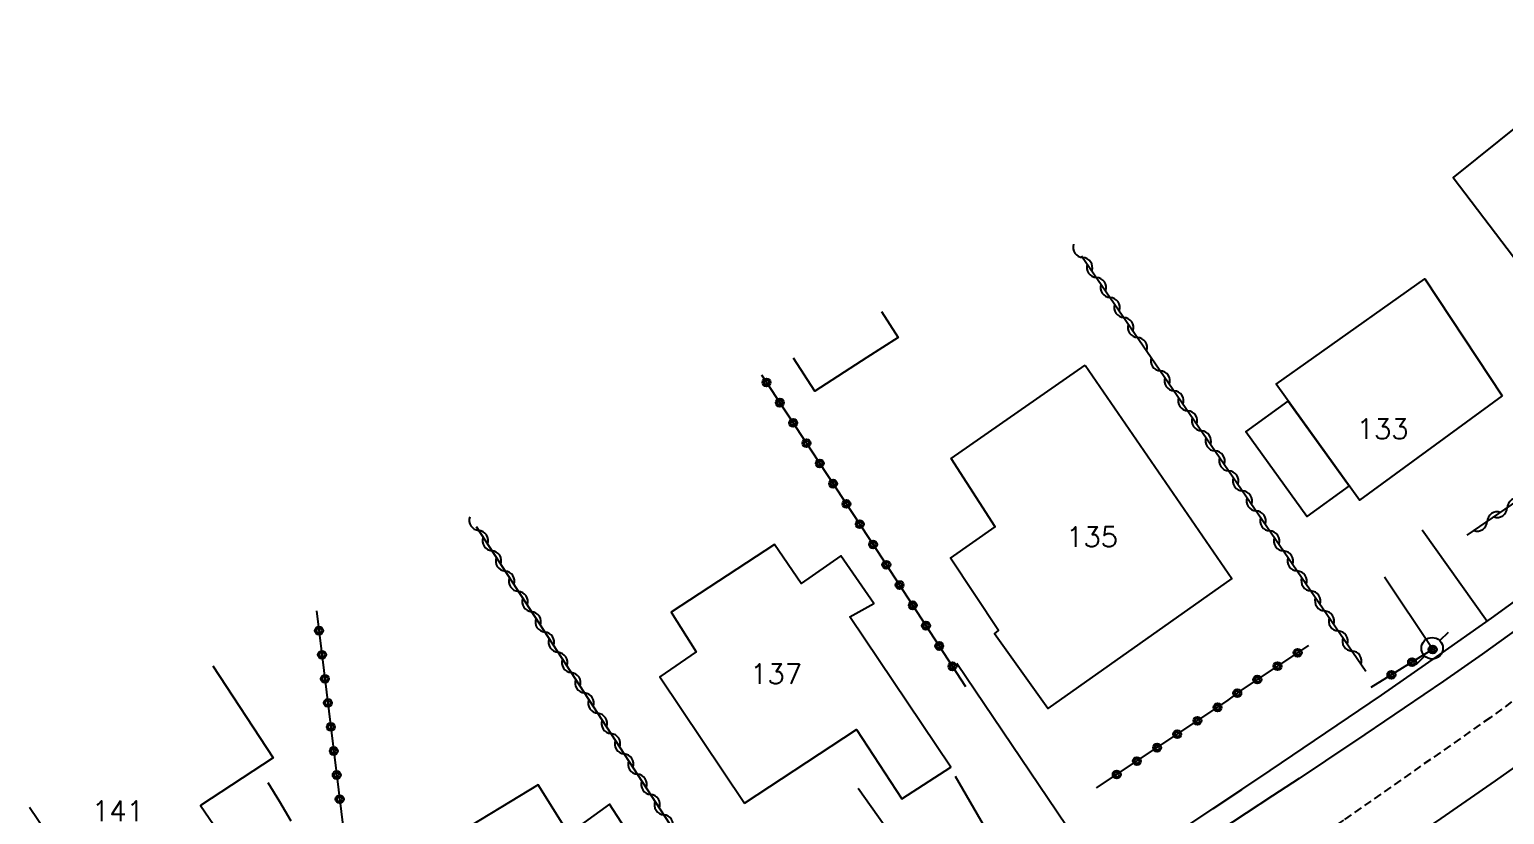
# Model space of a CAD drawing. Header units: millimetres. Extents: x 137000 to 138000, y 152000 to 153001.
# Drawn here: x 137173.8 to 137265.1, y 152642.7 to 152691.3 of the extents above; entities that cross this region are included whole.
import ezdxf
from ezdxf.enums import TextEntityAlignment as Align

# ---------------------------------------------------------------- set-up
doc = ezdxf.new("R2010")
doc.units = ezdxf.units.MM
doc.linetypes.add('DASHED', pattern=[0.75, 0.5, -0.25])
doc.layers.get('0').update_dxf_attribs({"linetype": 'CONTINUOUS'})
for name, color, linetype in [('W0001', 6, 'DASHED'), ('W0008', 7, 'CONTINUOUS'), ('W0014', 7, 'CONTINUOUS'), ('W0017', 7, 'CONTINUOUS'), ('W0101', 7, 'CONTINUOUS'), ('W0104', 1, 'CONTINUOUS'), ('W0310', 3, 'CONTINUOUS'), ('W0323', 7, 'CONTINUOUS'), ('W0473', 7, 'CONTINUOUS'), ('W0991', 7, 'CONTINUOUS')]:
    doc.layers.add(name, color=color, linetype=linetype)
doc.styles.get("Standard").update_dxf_attribs({"font": 'romans.shx', "width": 0.85})

# ---------------------------------------------------------------- blocks, each defined once
blk = doc.blocks.new('T473')
for p, q in [((0.500001, 0.500001), (1.000002, 1.000002)), ((-0.166667, 0.166667), (0.166667, -0.166667)), ((-0.166667, -0.166667), (0.166667, 0.166667)), ((-1.000002, -1.000002), (-0.500001, -0.500001))]:
    blk.add_line(p, q)
blk.add_ellipse((0, 0), major_axis=(0.471405, 0.471405), ratio=1, start_param=5.497787144, end_param=11.780972451)
blk = doc.blocks.new('t323o')
at = {"color": 0, "linetype": 'Continuous'}
for radius in [0.25, 0.15]:
    blk.add_circle((0, 0), radius, dxfattribs=at)
blk = doc.blocks.new('t310o')
at = {"color": 0, "linetype": 'Continuous'}
for centre, start, end in [((-0.5, 0.375), 216.8699, 323.1304), ((0.5, -0.375), 36.8699, 143.1303)]:
    blk.add_arc(centre, 0.625, start, end, dxfattribs=at)

msp = doc.modelspace()

# ---------------------------------------------------------------- linework, layer by layer
at = {"layer": 'W0001'}
msp.add_lwpolyline([(137293.209, 152671), (137286.047, 152665.312), (137278.842, 152659.678), (137271.566, 152654.133), (137264.194, 152648.717), (137255.108, 152642.369), (137245.879, 152636.229), (137236.595, 152630.176), (137227.338, 152624.091), (137222.293, 152620.744), (137217.244, 152617.402), (137212.192, 152614.065), (137207.139, 152610.73)], dxfattribs=at)
at = {"layer": 'W0008'}
msp.add_lwpolyline([(137227.507, 152620.046), (137233.098, 152623.757), (137238.676, 152627.487), (137244.249, 152631.226), (137249.824, 152634.961), (137253.51, 152637.409), (137257.203, 152639.845), (137260.885, 152642.3), (137264.534, 152644.803), (137268.186, 152647.385), (137271.809, 152650.008), (137275.411, 152652.659), (137279, 152655.328), (137282.016, 152657.591), (137285.02, 152659.87), (137288.007, 152662.17), (137290.975, 152664.496), (137292.994, 152666.105), (137295.002, 152667.727), (137297.002, 152669.359), (137298.996, 152671)], dxfattribs=at)
at = {"layer": 'W0014'}
for points in [[(137245.287, 152641.932), (137247.058, 152643.098), (137248.824, 152644.269), (137250.585, 152645.449), (137254.03, 152647.776), (137257.465, 152650.117), (137260.883, 152652.483), (137264.279, 152654.881), (137266.384, 152656.403)], [(137265.908, 152654.23), (137263.708, 152652.652), (137261.299, 152650.972), (137258.872, 152649.318), (137256.435, 152647.68), (137253.994, 152646.047), (137252.363, 152644.961), (137250.729, 152643.881), (137249.092, 152642.804), (137247.453, 152641.731)]]:
    msp.add_lwpolyline(points, dxfattribs=at)
at = {"layer": 'W0017'}
for points in [[(137259.986, 152660.343), (137264.008, 152654.687)], [(137260.647, 152652.945), (137257.652, 152657.403)], [(137240.229, 152638.676), (137231.189, 152652.066)], [(137236.324, 152636.065), (137231.111, 152645.077)], [(137188.546, 152644.712), (137189.27, 152643.53), (137189.961, 152642.329)], [(137225.076, 152644.348), (137232.664, 152633.652)]]:
    msp.add_lwpolyline(points, dxfattribs=at)
at = {"layer": 'W0101'}
for points in [[(137267.151, 152675.255), (137272.292, 152679.384), (137274.788, 152676.211), (137281.153, 152681.265), (137273.313, 152691.294), (137261.913, 152682.129)], [(137239.136, 152670.523), (137248.205, 152657.327), (137236.808, 152649.291), (137233.516, 152653.915), (137233.769, 152654.113), (137230.802, 152658.593), (137233.552, 152660.516), (137230.838, 152664.751)], [(137218.047, 152643.422), (137224.982, 152647.985), (137227.773, 152643.689), (137230.806, 152645.655), (137224.57, 152654.951), (137226.04, 152655.782), (137223.998, 152658.729), (137221.545, 152657.019), (137219.9, 152659.435), (137213.506, 152655.244), (137215.058, 152652.791), (137212.806, 152651.25)], [(137202.765, 152627.219), (137208.972, 152631.32), (137206.86, 152634.312), (137209.891, 152636.239), (137210.12, 152635.688), (137213.291, 152637.8), (137209.687, 152643.373), (137207.144, 152641.531), (137207.161, 152641.532), (137205.269, 152644.573), (137199.975, 152641.34), (137203.492, 152636.035), (137199.549, 152633.484), (137200.837, 152631.405), (137200.212, 152631.032)]]:
    msp.add_lwpolyline(points, close=True, dxfattribs=at)
for points in [[(137253.277, 152671), (137260.15, 152675.877), (137263.369, 152671)], [(137264.936, 152668.625), (137256.106, 152662.172), (137250.945, 152669.345), (137253.277, 152671)], [(137263.369, 152671), (137264.936, 152668.625)], [(137185.145, 152651.924), (137188.865, 152646.236), (137184.372, 152643.276), (137189.507, 152635.787), (137182.181, 152630.748), (137173.791, 152643.17)]]:
    msp.add_lwpolyline(points, dxfattribs=at)
at = {"layer": 'W0104'}
for points in [[(137226.525, 152673.852), (137227.559, 152672.245), (137225.623, 152671)], [(137225.623, 152671), (137222.393, 152668.922), (137221.078, 152670.966)]]:
    msp.add_lwpolyline(points, dxfattribs=at)
msp.add_lwpolyline([(137251.698, 152668.296), (137255.466, 152663.062), (137252.841, 152661.172), (137249.073, 152666.406)], close=True, dxfattribs=at)
at = {"layer": 'W0310'}
for points in [[(137238.91, 152677.289), (137243.214, 152671)], [(137243.214, 152671), (137256.489, 152651.605)], [(137262.767, 152660.011), (137272.634, 152666.744)], [(137201.427, 152660.553), (137220.072, 152631.922), (137229.571, 152637.726)]]:
    msp.add_lwpolyline(points, dxfattribs=at)
at = {"layer": 'W0323'}
for points in [[(137219.104, 152669.92), (137226.237, 152659.078), (137231.731, 152650.637)], [(137191.561, 152655.325), (137193.534, 152639.212)], [(137239.833, 152644.369), (137247.892, 152649.737), (137248.738, 152650.379), (137252.966, 152653.192)], [(137260.696, 152652.975), (137256.801, 152650.587)]]:
    msp.add_lwpolyline(points, dxfattribs=at)

# ---------------------------------------------------------------- block references
at = {"layer": 'W0310'}
for p, rotation in [((137238.978, 152677.189), 304.3890607593493), ((137239.826, 152675.951), 304.3890607593493), ((137240.673, 152674.713), 304.3890607593493), ((137241.52, 152673.476), 304.3890607593493), ((137242.367, 152672.238), 304.3890607593493), ((137243.781, 152670.172), 304.3890607593939), ((137244.628, 152668.935), 304.3890607593939), ((137245.475, 152667.697), 304.3890607593939), ((137246.322, 152666.459), 304.3890607593939), ((137247.17, 152665.221), 304.3890607593939), ((137248.017, 152663.983), 304.3890607593939), ((137248.864, 152662.745), 304.3890607593939), ((137249.711, 152661.508), 304.3890607593939), ((137265.245, 152661.702), 34.30867347104343), ((137264.006, 152660.856), 34.30867347104343), ((137201.59, 152660.303), 303.072497448176), ((137250.559, 152660.27), 304.3890607593939), ((137202.409, 152659.046), 303.072497448176), ((137251.406, 152659.032), 304.3890607593939), ((137203.227, 152657.789), 303.072497448176), ((137252.253, 152657.794), 304.3890607593939), ((137204.046, 152656.532), 303.072497448176), ((137253.1, 152656.556), 304.3890607593939), ((137204.864, 152655.275), 303.072497448176), ((137253.947, 152655.318), 304.3890607593939), ((137205.683, 152654.018), 303.072497448176), ((137254.795, 152654.081), 304.3890607593939), ((137206.501, 152652.761), 303.072497448176), ((137255.642, 152652.843), 304.3890607593939), ((137207.32, 152651.504), 303.072497448176), ((137208.139, 152650.247), 303.072497448176), ((137208.957, 152648.99), 303.072497448176), ((137209.776, 152647.733), 303.072497448176), ((137210.594, 152646.476), 303.072497448176), ((137211.413, 152645.219), 303.072497448176), ((137212.231, 152643.962), 303.072497448176), ((137213.05, 152642.705), 303.072497448176)]:
    msp.add_blockref('t310o', p, dxfattribs=dict(at, rotation=rotation))
at = {"layer": 'W0323'}
for p, rotation in [((137219.406, 152669.461), 303.3405429219827), ((137220.231, 152668.208), 303.3405429219827), ((137221.055, 152666.955), 303.3405429219827), ((137221.879, 152665.702), 303.3405429219827), ((137222.704, 152664.449), 303.3405429219827), ((137223.528, 152663.195), 303.3405429219827), ((137224.353, 152661.942), 303.3405429219827), ((137225.177, 152660.689), 303.3405429219827), ((137226.001, 152659.436), 303.3405429219827), ((137226.821, 152658.18), 303.0589258658705), ((137227.64, 152656.923), 303.0589258658705), ((137228.458, 152655.666), 303.0589258658705), ((137191.711, 152654.101), 276.9806400804702), ((137229.276, 152654.408), 303.0589258658705), ((137230.094, 152653.151), 303.0589258658705), ((137260.637, 152652.939), 211.5121996998321), ((137191.893, 152652.612), 276.9806400804702), ((137230.913, 152651.894), 303.0589258658705), ((137251.032, 152651.905), 33.63687102326283), ((137252.28, 152652.736), 33.63687102326283), ((137259.359, 152652.155), 211.5121996998321), ((137192.076, 152651.123), 276.9806400804702), ((137249.783, 152651.074), 33.63687102326283), ((137258.08, 152651.371), 211.5121996998321), ((137248.543, 152650.231), 37.19359916980621), ((137192.258, 152649.634), 276.9806400804702), ((137247.323, 152649.358), 33.6670921050782), ((137246.075, 152648.527), 33.6670921050782), ((137192.44, 152648.145), 276.9806400804702), ((137244.827, 152647.695), 33.6670921050782), ((137192.622, 152646.656), 276.9806400804702), ((137243.578, 152646.864), 33.6670921050782), ((137242.33, 152646.032), 33.6670921050782), ((137192.805, 152645.168), 276.9806400804702), ((137241.081, 152645.201), 33.6670921050782), ((137192.987, 152643.679), 276.9806400804702)]:
    msp.add_blockref('t323o', p, dxfattribs=dict(at, rotation=rotation))
at = {"layer": 'W0473'}
msp.add_blockref('T473', (137260.606, 152653.012), dxfattribs=at)

# ---------------------------------------------------------------- texts
at = {"layer": 'W0991'}
for s, p in [('133', (137257.538, 152666.586)), ('135', (137239.556, 152659.907)), ('137', (137220, 152651.429)), ('141', (137179.269, 152642.948))]:
    msp.add_text(s, height=1.25, dxfattribs=at).set_placement(p, align=Align.MIDDLE_CENTER)

doc.saveas('drawing.dxf')
